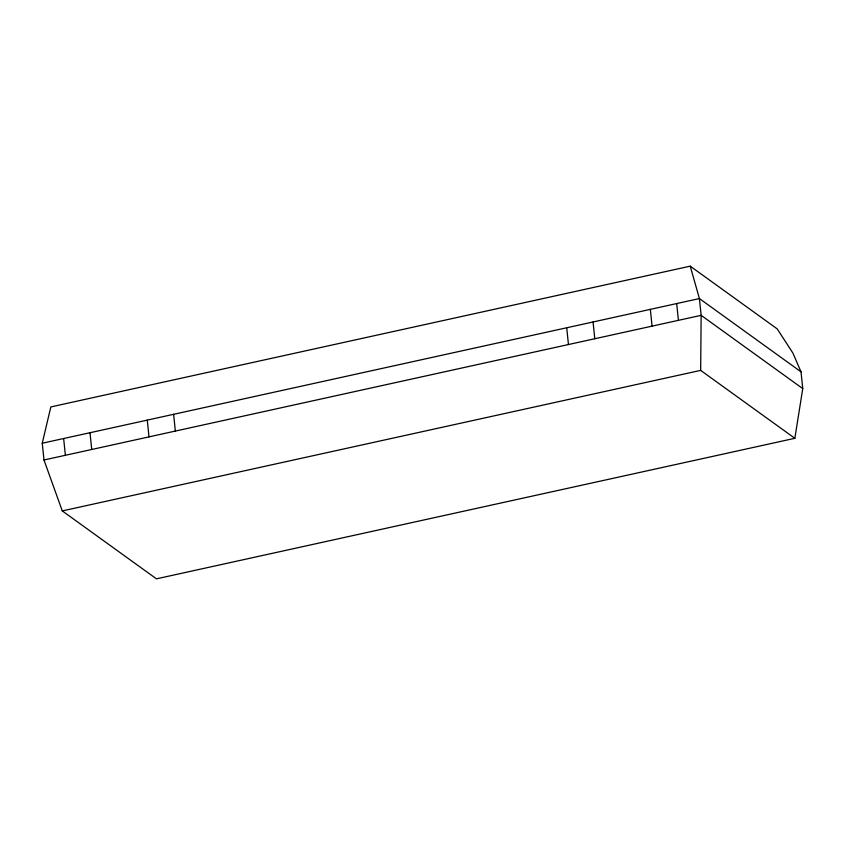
<?xml version="1.0" encoding="UTF-8"?>
<svg xmlns="http://www.w3.org/2000/svg" width="845" height="845" viewBox="0 0 845 845"><rect width="100%" height="100%" fill="white"/><g stroke="black" fill="none" stroke-linecap="round" stroke-linejoin="round"><path stroke-width="1.27" d="M794.849 438.301L700.663 370.385L701.139 315.333L699.406 298.56L690.228 266.164L50.837 406.92L42.25 443.234L43.982 459.997L62.276 510.919L156.462 578.836L794.849 438.301L802.75 388.605L801.018 371.842L792.916 353.104L777.22 328.895L690.228 266.164M42.25 443.234L699.406 298.56L801.018 371.842M43.982 459.997L701.139 315.333L802.75 388.605M62.276 510.919L700.663 370.385M676.687 303.566L678.419 320.339M650.344 309.365L652.076 326.138M593.063 321.977L594.795 338.75M566.72 327.775L568.453 344.538M173.616 414.314L175.348 431.087M147.273 420.113L149.005 436.886M89.992 432.724L91.725 449.487M63.65 438.523L65.382 455.286"/></g></svg>
